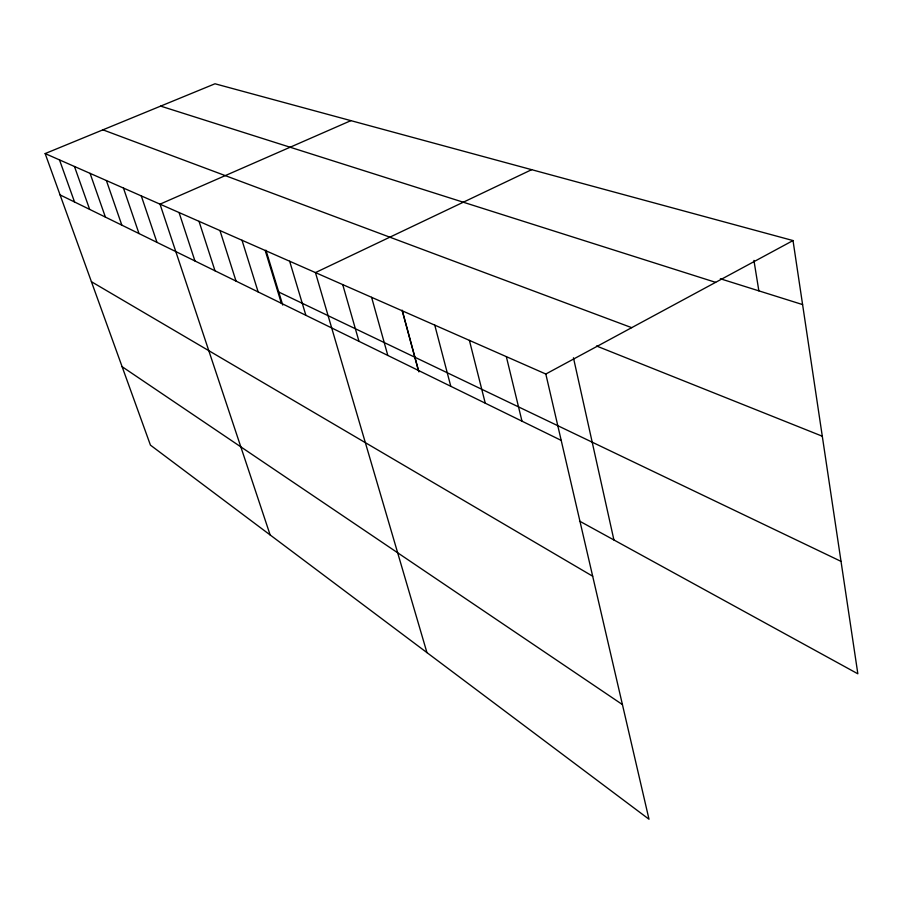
<?xml version="1.0" encoding="UTF-8"?>
<svg xmlns="http://www.w3.org/2000/svg" width="903" height="903" viewBox="0 0 903 903"><rect width="100%" height="100%" fill="white"/><g stroke="black" fill="none" stroke-linecap="round" stroke-linejoin="round"><path stroke-width="1.35" d="M545.818 374.023L648.997 819.224L150.44 445.134L45.15 153.578L545.818 374.023L793.015 240.57L857.85 673.807L579.489 521.076M531.653 169.674L315.452 272.593L426.95 652.609M350.906 120.641L160.012 204.157L270.144 534.948M45.15 153.578L215.004 83.776L793.015 240.57M720.357 278.767L802.586 304.582M160.655 106.114L715.627 282.346M102.931 129.84L631.694 327.665M596.511 345.996L822.294 436.217M278.745 292.03L841.02 561.373M60.061 194.89L561.192 440.382M91.417 281.702L592.673 576.216M122.108 366.686L622.415 704.566M59.496 159.899L74.543 201.979M74.464 166.491L89.645 209.372M90.074 173.365L105.391 217.081M106.385 180.544L121.826 225.14M123.44 188.05L139.006 233.561M141.297 195.917L156.975 242.365M179.054 212.532L194.935 260.956M199.01 221.325L214.993 270.776M219.971 230.558L236.033 281.093M242.004 240.254L258.145 291.917M265.956 250.233L282.729 305.056M265.2 250.47L281.386 303.306M289.649 261.238L305.869 315.305M342.722 284.603L358.965 341.311M371.607 297.313L387.805 355.432M402.196 310.18L418.902 371.912M402.23 310.801L418.36 370.411M434.761 325.125L450.789 386.292M469.402 340.375L485.261 403.178M506.335 356.64L521.99 421.17M573.45 357.791L613.916 539.96M753.926 260.403L758.859 290.856"/></g></svg>
